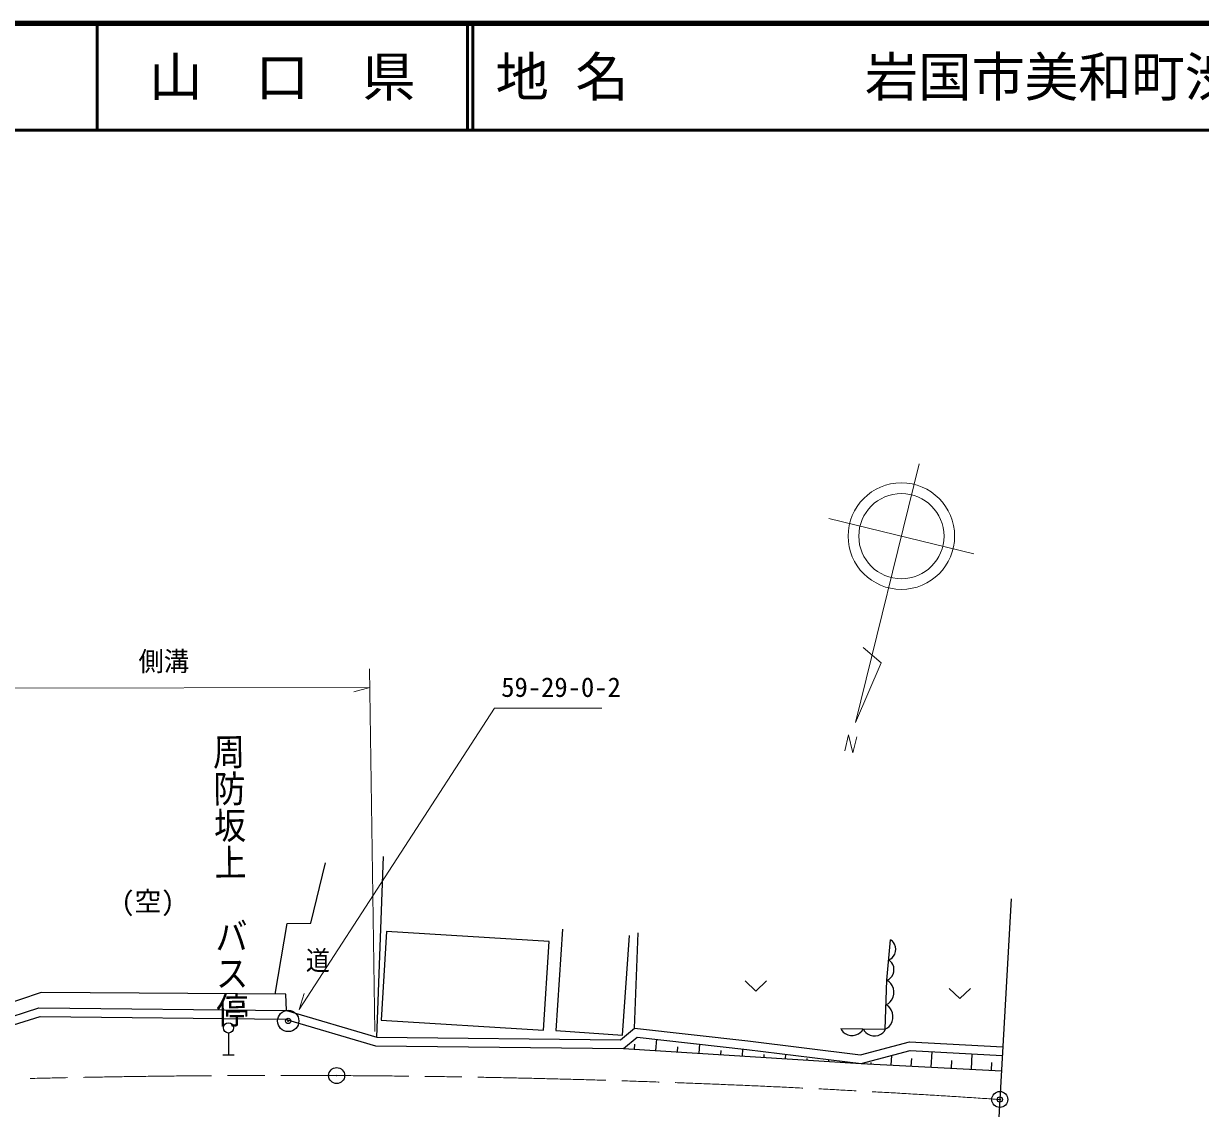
# Model space of a CAD drawing. Units: millimetres, scale not verified. Extents: x 40000 to 680000, y 20000 to 380000.
# Drawn here: x 326102 to 436503, y 278219 to 380000 of the extents above; entities that cross this region are included whole.
import ezdxf
from ezdxf.enums import TextEntityAlignment as Align

# ---------------------------------------------------------------- set-up
doc = ezdxf.new("R2010")
doc.units = ezdxf.units.MM
doc.header["$LTSCALE"] = 1000
doc.header["$PDMODE"] = 32
doc.header["$PDSIZE"] = 500
doc.linetypes.add('CHAIN', pattern=[18.5, 12, -1.5, 3.5, -1.5])
for name, color, linetype, lineweight in [('M-BGD-HTXT', 7, 'Continuous', 13), ('M-TTL', 2, 'Continuous', 140), ('M-TTL-LINE', 7, 'Continuous', 50), ('S-BGD', 7, 'Continuous', 25), ('S-BMK', 2, 'CHAIN', 13), ('S-BMK-SRVR', 3, 'Continuous', 25), ('S-STR-HTXT', 7, 'Continuous', 13)]:
    doc.layers.add(name, color=color, linetype=linetype, lineweight=lineweight)
doc.layers.add('M-OTRS', color=6, linetype='Continuous')
doc.layers.add('M-TTL-TXT', color=7, linetype='Continuous')
doc.styles.add('@ＭＳ ゴシック', font='')
doc.styles.add('ＭＳ ゴシック', font='')
doc.styles.get('@ＭＳ ゴシック').set_extended_font_data('@MS Gothic')
doc.styles.get('ＭＳ ゴシック').set_extended_font_data('MS Gothic')

msp = doc.modelspace()

# ---------------------------------------------------------------- linework, layer by layer
at = {"layer": 'M-BGD-HTXT'}
for p, q in [((404155, 314442), (410119, 338702)), ((401656, 333579), (415242, 330239)), ((406557, 320026), (404854, 321473)), ((404155, 314442), (406557, 320026)), ((403492, 313270), (403130, 311765)), ((403900, 311577), (403492, 313270)), ((404268, 313075), (403900, 311577))]:
    msp.add_line(p, q, dxfattribs=at)
for radius in [4996, 3997]:
    msp.add_circle((408449, 331909), radius, dxfattribs=at)
at = {"layer": 'M-OTRS'}
for p in [(350928, 286426), (417680, 279060)]:
    msp.add_point(p, dxfattribs=at)
at = {"layer": 'M-TTL'}
msp.add_line((680000, 380000), (40000, 380000), dxfattribs=at)
at = {"layer": 'M-TTL-LINE'}
for p, q in [((333000, 380000), (333000, 370000)), ((367750, 380000), (367750, 370000)), ((368250, 380000), (368250, 370000)), ((40000, 370000), (680000, 370000))]:
    msp.add_line(p, q, dxfattribs=at)
at = {"layer": 'S-BGD'}
for p, q in [((359240, 284897), (359853, 301853)), ((353053, 295597), (354425, 301248)), ((418741, 297891), (416450, 257213)), ((349704, 288941), (350817, 295580)), ((350817, 295580), (353053, 295597)), ((360162, 294830), (359646, 286496)), ((375396, 293887), (360162, 294830)), ((376667, 295030), (376021, 285538)), ((374881, 285553), (375396, 293887)), ((382299, 285110), (382933, 294434)), ((383419, 285742), (383758, 294710)), ((407093, 290259), (407433, 294052)), ((407611, 293911), (407432, 294041)), ((407714, 293787), (407611, 293911)), ((407814, 293626), (407714, 293787)), ((407712, 292491), (407846, 292708)), ((407907, 293388), (407814, 293626)), ((407846, 292708), (407904, 292931)), ((407904, 292931), (407925, 293158)), ((407925, 293158), (407907, 293388)), ((407262, 292150), (407462, 292247)), ((407441, 292020), (407262, 292150)), ((407545, 291896), (407441, 292020)), ((407462, 292247), (407585, 292350)), ((407645, 291734), (407545, 291896)), ((407585, 292350), (407712, 292491)), ((407738, 291497), (407645, 291734)), ((407755, 291267), (407738, 291497)), ((407093, 290259), (407292, 290355)), ((407292, 290355), (407416, 290459)), ((407416, 290459), (407543, 290600)), ((407543, 290600), (407677, 290817)), ((407677, 290817), (407735, 291040)), ((407735, 291040), (407755, 291267)), ((393809, 290187), (394808, 289227)), ((394808, 289227), (395808, 290186)), ((406921, 285652), (407093, 290259)), ((407317, 290100), (407092, 290246)), ((407450, 289957), (407317, 290100)), ((407580, 289768), (407450, 289957)), ((407708, 289487), (407580, 289768)), ((407744, 289210), (407708, 289487)), ((412931, 289485), (413930, 288525)), ((413930, 288525), (414930, 289484)), ((327754, 289100), (322026, 287171)), ((350695, 288934), (327754, 289100)), ((350773, 287399), (350695, 288934)), ((407242, 288078), (407385, 288211)), ((407385, 288211), (407529, 288390)), ((407529, 288390), (407677, 288660)), ((407677, 288660), (407733, 288934)), ((407733, 288934), (407744, 289210)), ((322083, 285928), (327546, 287661)), ((327546, 287661), (350773, 287399)), ((350773, 287399), (359240, 284897)), ((407007, 287949), (407242, 288078)), ((407231, 287803), (407007, 287949)), ((407364, 287660), (407231, 287803)), ((407495, 287471), (407364, 287660)), ((407623, 287190), (407495, 287471)), ((407658, 286913), (407623, 287190)), ((322221, 285133), (327665, 286860)), ((327665, 286860), (350653, 286601)), ((350653, 286601), (359120, 284099)), ((359646, 286496), (374881, 285553)), ((407299, 285914), (407444, 286093)), ((407444, 286093), (407592, 286363)), ((407592, 286363), (407648, 286637)), ((407648, 286637), (407658, 286913)), ((345327, 285294), (345326, 283255)), ((359240, 284897), (382105, 284650)), ((376021, 285538), (382299, 285110)), ((382105, 284650), (383419, 285742)), ((382390, 283848), (383668, 284909)), ((383419, 285742), (394046, 284552)), ((383668, 284909), (393952, 283758)), ((402755, 285722), (406921, 285652)), ((402755, 285722), (402878, 285510)), ((402878, 285510), (403001, 285382)), ((403001, 285382), (403167, 285253)), ((403167, 285253), (403417, 285123)), ((403417, 285123), (403668, 285077)), ((403668, 285077), (403920, 285073)), ((403920, 285073), (404172, 285111)), ((404172, 285111), (404426, 285232)), ((404426, 285232), (404596, 285355)), ((404596, 285355), (404724, 285479)), ((404724, 285479), (404853, 285687)), ((404853, 285687), (404976, 285475)), ((404976, 285475), (405100, 285347)), ((405100, 285347), (405265, 285218)), ((405265, 285218), (405515, 285088)), ((405515, 285088), (405766, 285042)), ((405766, 285042), (406018, 285038)), ((406018, 285038), (406270, 285076)), ((406270, 285076), (406524, 285197)), ((406524, 285197), (406694, 285320)), ((406694, 285320), (406822, 285444)), ((406822, 285444), (406952, 285652)), ((406921, 285652), (407156, 285782)), ((407156, 285782), (407299, 285914)), ((359120, 284099), (382390, 283848)), ((382390, 283848), (404679, 282422)), ((383403, 283783), (383434, 284261)), ((385429, 283653), (385497, 284705)), ((387456, 283524), (387486, 284001)), ((389482, 283394), (389537, 284252)), ((393535, 283135), (393577, 283800)), ((393952, 283758), (404679, 282422)), ((394046, 284552), (404623, 283235)), ((404623, 283235), (409196, 284460)), ((409196, 284460), (417958, 283985)), ((344787, 283255), (345866, 283255)), ((391508, 283264), (391533, 283645)), ((395561, 283005), (395578, 283279)), ((397587, 282876), (397614, 283302)), ((399613, 282746), (399623, 282898)), ((401640, 282616), (401651, 282799)), ((404679, 282422), (409280, 283655)), ((407498, 282277), (407544, 283190)), ((409280, 283655), (417913, 283187)), ((409377, 282181), (409414, 282914)), ((411255, 282085), (411330, 283544)), ((413134, 281988), (413172, 282715)), ((415013, 281892), (415088, 283340)), ((403666, 282487), (403668, 282517)), ((404679, 282422), (417832, 281747)), ((405619, 282374), (405626, 282526)), ((416892, 281796), (416929, 282517))]:
    msp.add_line(p, q, dxfattribs=at)
msp.add_circle((345328, 285773), 480, dxfattribs=at)
at = {"layer": 'S-BMK'}
msp.add_arc((350565, -717975), 999291, 86.14894, 92.15099, dxfattribs=at)
at = {"layer": 'S-BMK-SRVR'}
for centre, radius in [((350928, 286426), 999), ((350928, 286426), 40), ((355474, 281304), 750), ((355474, 281304), 30), ((417680, 279060), 750), ((417680, 279060), 30)]:
    msp.add_circle(centre, radius, dxfattribs=at)
at = {"layer": 'S-STR-HTXT'}
for p, q in [((358550, 319459), (359053, 285434)), ((358575, 317725), (224000, 317446)), ((358575, 317725), (357077, 317303)), ((351970, 287509), (370285, 315779)), ((370285, 315779), (380353, 315775)), ((351970, 287509), (352432, 288995))]:
    msp.add_line(p, q, dxfattribs=at)

# ---------------------------------------------------------------- texts
at = {"layer": 'M-TTL-TXT', "style": 'ＭＳ ゴシック'}
msp.add_text('山\u3000口\u3000県', height=3666, dxfattribs=at).set_placement((350375, 375000), align=Align.MIDDLE_CENTER)
for s, p in [('地 名', (370380, 375000)), ('岩国市美和町渋前', (405024, 375000))]:
    msp.add_text(s, height=3666, dxfattribs=at).set_placement(p, align=Align.MIDDLE_LEFT)
at = {"layer": 'S-BGD', "style": '@ＭＳ ゴシック', "width": 1.15}
msp.add_text('周防坂上\u3000バス停', height=2207, rotation=270.775, dxfattribs=at).set_placement((345308, 313440), align=Align.MIDDLE_LEFT)
at = {"layer": 'S-BGD', "style": 'ＭＳ ゴシック'}
msp.add_text('(空)', height=1833, rotation=0.075, dxfattribs=at).set_placement((335270, 296190), align=Align.BOTTOM_LEFT)
at = {"layer": 'S-BGD', "style": 'ＭＳ ゴシック', "width": 0.9}
msp.add_text('道', height=1833, rotation=0.075, dxfattribs=at).set_placement((352586, 290628), align=Align.BOTTOM_LEFT)
at = {"layer": 'S-STR-HTXT', "style": 'ＭＳ ゴシック', "width": 0.95}
msp.add_text('側溝', height=1833, rotation=0.075, dxfattribs=at).set_placement((336888, 318702), align=Align.BOTTOM_LEFT)
at = {"layer": 'S-STR-HTXT', "style": 'ＭＳ ゴシック'}
msp.add_text('59-29-0-2', height=1833, rotation=359.975, dxfattribs=at).set_placement((370910, 316279), align=Align.BOTTOM_LEFT)

doc.saveas('drawing.dxf')
